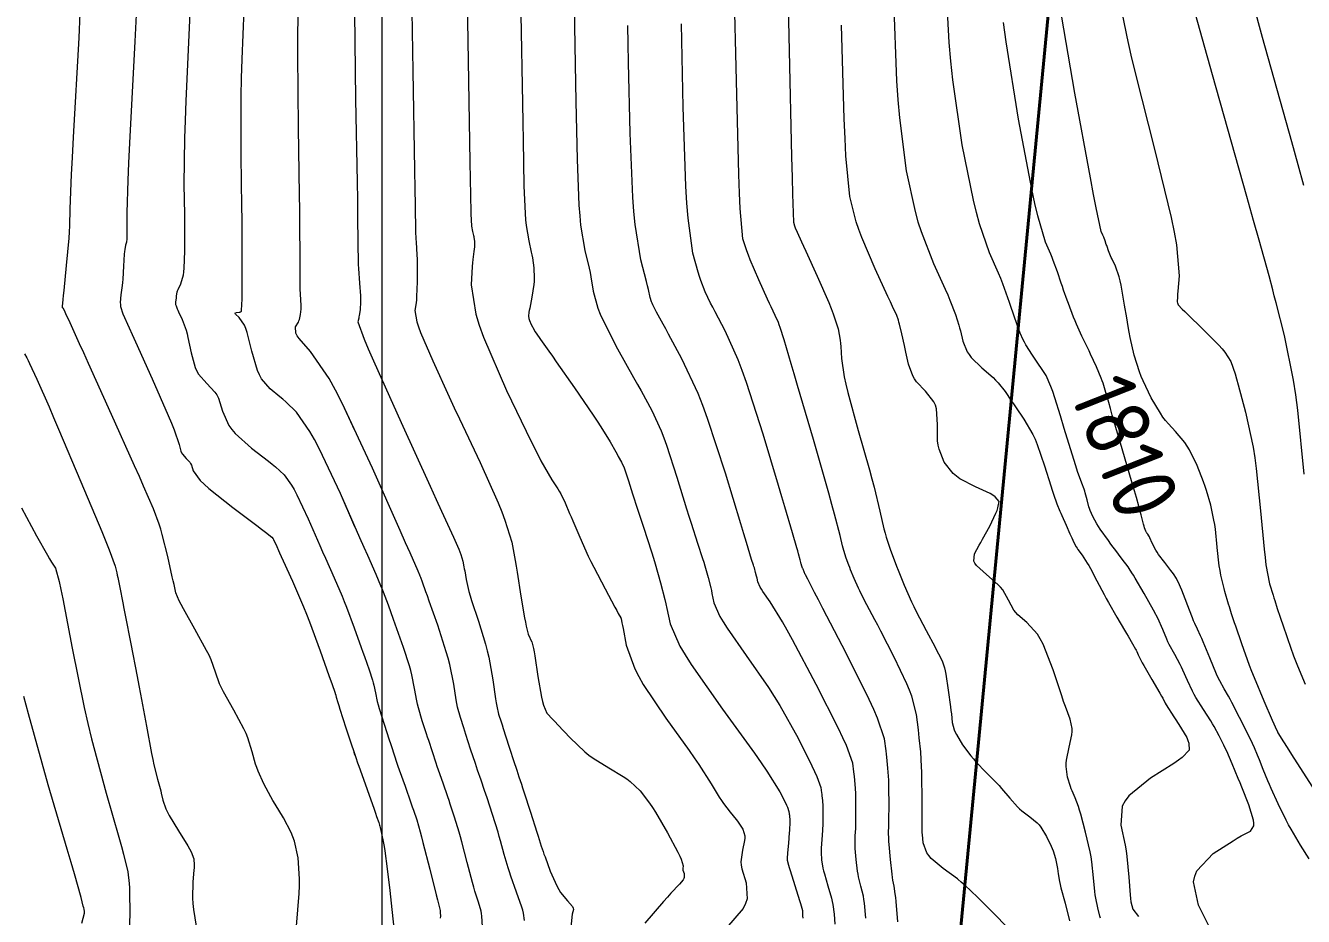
# Model space of a CAD drawing. Header units: millimetres. Extents: x 837475 to 838477, y 1189012 to 1191015.
# Drawn here: x 837855.7 to 837930.3, y 1189299.7 to 1189351.7 of the extents above; entities that cross this region are included whole.
import ezdxf

# ---------------------------------------------------------------- set-up
doc = ezdxf.new("R2010")
doc.units = ezdxf.units.MM
doc.header["$LTSCALE"] = 0.3
doc.layers.add('COORD', color=253, linetype='Continuous', lineweight=20)
doc.layers.add('CORREDORVIA', color=94, linetype='Continuous', lineweight=40)
doc.layers.add('COTAS 10', color=7, linetype='Continuous', lineweight=9, true_color=0x6e3e2d)
doc.layers.add('COTAS INT', color=7, linetype='Continuous', lineweight=5, true_color=0x9fa19f)
doc.styles.get("Standard").update_dxf_attribs({"font": 'isocp2.shx', "bigfont": '@extfont2.shx'})

msp = doc.modelspace()

# ---------------------------------------------------------------- linework, layer by layer
at = {"layer": 'COORD'}
msp.add_line((837876.514, 1189013.872), (837876.514, 1191013.872), dxfattribs=at)
at = {"layer": 'CORREDORVIA'}
msp.add_lwpolyline([(837918.48, 1189883.493), (837925.042, 1189453.383), (837902.497, 1189217.712), (837593.191, 1189234.399), (837666.017, 1189670.117), (837623.316, 1189818.024), (837548.503, 1190011.455), (837506.88, 1190461.595), (837936.282, 1190278.252), (837938.054, 1190355.403), (837933.054, 1190517.446), (837913.685, 1190646.739), (837916.913, 1190801.892), (837910.676, 1191000.965), (838213.029, 1190992.912), (838237.174, 1190821.339), (838237.001, 1190602.875), (838240.031, 1190437.198), (838238.102, 1190145.726), (838184.199, 1189898.277), (837758.842, 1190109.914), (837918.48, 1189883.493)], dxfattribs=at)
at = {"layer": 'COTAS 10'}
for points in [[(837881.409, 1189356.671), (837881.513, 1189350.835), (837881.615, 1189344.935), (837881.636, 1189343.753), (837881.653, 1189342.767), (837881.689, 1189340.835), (837881.712, 1189340.263), (837881.722, 1189340.134), (837881.733, 1189340.017), (837881.786, 1189339.7), (837881.84, 1189339.473), (837881.852, 1189339.412), (837881.863, 1189339.353), (837881.894, 1189339.146), (837881.901, 1189338.932), (837881.898, 1189338.868), (837881.892, 1189338.802), (837881.853, 1189338.543), (837881.796, 1189338.076), (837881.78, 1189337.879), (837881.764, 1189337.651), (837881.703, 1189336.583), (837881.983, 1189334.87), (837882.181, 1189334.237), (837882.432, 1189333.534), (837883.776, 1189330.42), (837885.206, 1189327.452), (837885.512, 1189326.84), (837885.778, 1189326.321), (837886.415, 1189325.204), (837886.765, 1189324.684), (837886.851, 1189324.54), (837886.932, 1189324.396), (837887.186, 1189323.877), (837887.453, 1189323.254), (837887.542, 1189323.044), (837887.638, 1189322.818), (837888.041, 1189321.868), (837888.54, 1189320.763), (837888.697, 1189320.439), (837888.861, 1189320.107), (837889.521, 1189318.844), (837890.095, 1189317.785), (837890.205, 1189317.582), (837890.293, 1189317.417), (837890.437, 1189317.15), (837890.443, 1189317.137), (837890.445, 1189317.133), (837890.446, 1189317.129), (837890.454, 1189317.115), (837890.506, 1189316.868), (837890.536, 1189316.718), (837890.572, 1189316.532), (837890.759, 1189315.564), (837891.252, 1189314.182), (837891.482, 1189313.734), (837891.752, 1189313.259), (837893.063, 1189311.309), (837894.426, 1189309.423), (837894.729, 1189308.988), (837895, 1189308.591), (837895.709, 1189307.474), (837896.184, 1189306.69), (837896.308, 1189306.503), (837896.428, 1189306.33), (837896.832, 1189305.812), (837897.176, 1189305.398), (837897.258, 1189305.29), (837897.334, 1189305.185), (837897.56, 1189304.828), (837897.671, 1189304.434), (837897.675, 1189304.305), (837897.667, 1189304.167), (837897.539, 1189303.598), (837897.449, 1189302.926), (837897.465, 1189302.724), (837897.498, 1189302.515), (837897.766, 1189301.699), (837897.823, 1189300.77), (837897.724, 1189300.489), (837897.574, 1189300.197), (837896.618, 1189299.06)], [(837912.894, 1189299.202), (837912.307, 1189299.801), (837912.133, 1189299.979), (837911.953, 1189300.16), (837911.266, 1189300.858), (837910.52, 1189301.559), (837910.304, 1189301.743), (837910.133, 1189301.883), (837910.084, 1189301.922), (837909.256, 1189302.535), (837908.558, 1189303.121), (837908.42, 1189303.283), (837908.305, 1189303.446), (837908.092, 1189304.034), (837908.046, 1189304.516), (837908.037, 1189304.612), (837908.031, 1189304.691), (837908.022, 1189304.839), (837908.026, 1189305.137), (837908.027, 1189305.31), (837908.027, 1189305.523), (837908.03, 1189306.621), (837908.018, 1189307.863), (837908.009, 1189308.168), (837907.999, 1189308.455), (837907.943, 1189309.347), (837907.862, 1189310.154), (837907.835, 1189310.387), (837907.807, 1189310.624), (837907.693, 1189311.514), (837907.418, 1189312.587), (837907.289, 1189312.938), (837907.137, 1189313.314), (837906.399, 1189314.87), (837905.614, 1189316.378), (837905.433, 1189316.724), (837905.267, 1189317.038), (837904.801, 1189317.912), (837904.466, 1189318.557), (837904.383, 1189318.726), (837904.304, 1189318.892), (837904.056, 1189319.457), (837903.85, 1189319.967), (837903.799, 1189320.098), (837903.75, 1189320.225), (837903.591, 1189320.643), (837903.45, 1189321.083), (837903.411, 1189321.222), (837903.372, 1189321.369), (837903.234, 1189321.965), (837902.912, 1189323.215), (837902.757, 1189323.775), (837902.574, 1189324.428), (837901.677, 1189327.559), (837900.758, 1189330.724), (837900.561, 1189331.399), (837900.389, 1189331.985), (837899.979, 1189333.375), (837899.748, 1189334.091), (837899.69, 1189334.253), (837899.634, 1189334.4), (837899.455, 1189334.801), (837899.209, 1189335.3), (837899.112, 1189335.51), (837899.001, 1189335.75), (837898.496, 1189336.874), (837897.995, 1189338.049), (837897.886, 1189338.322), (837897.791, 1189338.571), (837897.557, 1189339.283), (837897.41, 1189341.037), (837897.369, 1189341.945), (837897.329, 1189343.036), (837897.183, 1189348.498), (837897.061, 1189354.081)], [(837865.293, 1189352.448), (837865.05, 1189347.317), (837865.007, 1189346.172), (837864.974, 1189345.148), (837864.942, 1189342.448), (837864.97, 1189340.684), (837864.975, 1189340.249), (837864.978, 1189339.838), (837864.982, 1189338.548), (837864.942, 1189337.563), (837864.918, 1189337.343), (837864.889, 1189337.147), (837864.736, 1189336.632), (837864.583, 1189336.304), (837864.553, 1189336.226), (837864.529, 1189336.154), (837864.487, 1189335.941), (837864.478, 1189335.78), (837864.475, 1189335.741), (837864.471, 1189335.704), (837864.454, 1189335.591), (837864.445, 1189335.496), (837864.447, 1189335.471), (837864.45, 1189335.446), (837864.477, 1189335.36), (837864.554, 1189335.187), (837864.59, 1189335.107), (837864.632, 1189335.014), (837864.835, 1189334.565), (837865.062, 1189333.941), (837865.12, 1189333.738), (837865.175, 1189333.521), (837865.354, 1189332.631), (837865.594, 1189331.762), (837865.687, 1189331.56), (837865.792, 1189331.374), (837866.268, 1189330.841), (837866.746, 1189330.334), (837866.853, 1189330.165), (837866.948, 1189329.984), (837867.199, 1189329.224), (837867.565, 1189328.379), (837867.733, 1189328.144), (837867.93, 1189327.908), (837868.884, 1189327.055), (837869.871, 1189326.296), (837870.09, 1189326.121), (837870.285, 1189325.962), (837870.793, 1189325.51), (837871.22, 1189324.9), (837871.365, 1189324.64), (837871.522, 1189324.341), (837872.183, 1189322.93), (837872.866, 1189321.388), (837873.037, 1189321.005), (837873.199, 1189320.642), (837873.715, 1189319.491), (837874.176, 1189318.419), (837874.302, 1189318.106), (837874.428, 1189317.786), (837874.881, 1189316.568), (837875.289, 1189315.424), (837875.386, 1189315.149), (837875.477, 1189314.893), (837875.75, 1189314.121), (837875.946, 1189313.52), (837875.988, 1189313.372), (837876.024, 1189313.231), (837876.112, 1189312.788), (837876.223, 1189312.267), (837876.274, 1189312.077), (837876.334, 1189311.868), (837876.622, 1189310.946), (837876.922, 1189310.034), (837876.989, 1189309.831), (837877.048, 1189309.65), (837877.204, 1189309.172), (837877.369, 1189308.683), (837877.434, 1189308.495), (837877.508, 1189308.283), (837877.846, 1189307.328), (837878.19, 1189306.356), (837878.268, 1189306.134), (837878.337, 1189305.932), (837878.525, 1189305.374), (837878.726, 1189304.672), (837878.805, 1189304.38), (837878.893, 1189304.046), (837879.293, 1189302.484), (837879.667, 1189300.998), (837879.739, 1189300.711), (837879.797, 1189300.478), (837879.892, 1189300.085), (837879.897, 1189300.042), (837879.898, 1189300.03), (837879.9, 1189300.017), (837879.905, 1189299.968), (837879.906, 1189299.75), (837879.905, 1189299.631)], [(837930.611, 1189303.095), (837930.118, 1189303.892), (837929.561, 1189304.819), (837929.416, 1189305.08), (837929.275, 1189305.343), (837928.801, 1189306.307), (837928.395, 1189307.208), (837928.298, 1189307.431), (837928.207, 1189307.642), (837927.934, 1189308.312), (837927.716, 1189308.865), (837927.66, 1189309.004), (837927.606, 1189309.137), (837927.427, 1189309.564), (837927.193, 1189310.073), (837927.104, 1189310.257), (837927.005, 1189310.459), (837926.561, 1189311.346), (837926.11, 1189312.216), (837926.006, 1189312.408), (837925.912, 1189312.579), (837925.649, 1189313.02), (837925.398, 1189313.48), (837925.312, 1189313.664), (837925.218, 1189313.871), (837924.817, 1189314.823), (837924.434, 1189315.754), (837924.351, 1189315.949), (837924.278, 1189316.116), (837924.098, 1189316.49), (837923.937, 1189316.834), (837923.875, 1189316.982), (837923.806, 1189317.152), (837923.497, 1189317.957), (837923.474, 1189318.017), (837923.184, 1189318.766), (837923.114, 1189318.939), (837923.05, 1189319.091), (837922.877, 1189319.453), (837922.693, 1189319.728), (837922.622, 1189319.824), (837922.543, 1189319.929), (837922.186, 1189320.378), (837921.823, 1189320.858), (837921.74, 1189320.982), (837921.665, 1189321.103), (837921.457, 1189321.506), (837921.321, 1189321.82), (837921.291, 1189321.883), (837921.264, 1189321.937), (837921.195, 1189322.048), (837921.148, 1189322.101), (837921.136, 1189322.118), (837921.123, 1189322.136), (837921.079, 1189322.211), (837921.01, 1189322.408), (837920.983, 1189322.503), (837920.951, 1189322.616), (837920.805, 1189323.171), (837920.532, 1189324.171), (837920.421, 1189324.564), (837920.293, 1189325.007), (837919.701, 1189327.028), (837919.128, 1189328.982), (837919.013, 1189329.383), (837918.916, 1189329.723), (837918.72, 1189330.445), (837918.595, 1189330.853), (837918.542, 1189330.995), (837918.482, 1189331.149), (837918.196, 1189331.811), (837917.862, 1189332.538), (837917.77, 1189332.733), (837917.679, 1189332.926), (837917.354, 1189333.601), (837917.037, 1189334.293), (837916.951, 1189334.496), (837916.866, 1189334.704), (837916.565, 1189335.498), (837916.498, 1189335.689), (837916.287, 1189336.286), (837916.216, 1189336.491), (837916.147, 1189336.689), (837915.919, 1189337.357), (837915.683, 1189338.005), (837915.609, 1189338.19), (837915.531, 1189338.378), (837915.22, 1189339.081), (837914.776, 1189340.62), (837914.615, 1189341.335), (837914.437, 1189342.176), (837913.656, 1189346.26), (837912.929, 1189350.777), (837912.784, 1189351.891)], [(837874.881, 1189316.568), (837874.923, 1189316.449)], [(837858.984, 1189299.337), (837859.131, 1189299.93), (837859.139, 1189299.978), (837859.141, 1189299.989), (837859.142, 1189300), (837859.144, 1189300.028), (837859.111, 1189300.166), (837859.091, 1189300.245), (837859.066, 1189300.343), (837858.935, 1189300.843), (837858.543, 1189302.225), (837858.354, 1189302.879), (837858.129, 1189303.65), (837857.025, 1189307.411), (837855.861, 1189311.559), (837855.597, 1189312.573)]]:
    msp.add_lwpolyline(points, dxfattribs=at)
at = {"layer": 'COTAS INT'}
for points in [[(837862.337, 1189325.396), (837862.052, 1189326.034), (837860.707, 1189329.026), (837859.368, 1189331.993), (837859.088, 1189332.616), (837858.846, 1189333.152), (837858.299, 1189334.37), (837858.056, 1189334.899), (837858.007, 1189335.001), (837857.966, 1189335.083), (837857.882, 1189335.22), (837857.857, 1189335.242), (837857.853, 1189335.252), (837857.85, 1189335.265), (837857.85, 1189335.325), (837857.893, 1189335.735), (837857.916, 1189335.968), (837857.945, 1189336.252), (837858.093, 1189337.709), (837858.236, 1189339.308), (837858.262, 1189339.682), (837858.282, 1189340.026), (837858.307, 1189341.02), (837858.378, 1189343.036), (837858.427, 1189344.024), (837858.489, 1189345.199), (837858.819, 1189350.997), (837859.059, 1189356.777)], [(837930.306, 1189342.392), (837929.975, 1189343.59), (837929.6, 1189344.936), (837927.889, 1189351.015), (837926.203, 1189357.263)], [(837862.365, 1189356.638), (837862.071, 1189350.794), (837861.769, 1189344.874), (837861.713, 1189343.691), (837861.668, 1189342.706), (837861.603, 1189340.794), (837861.612, 1189340.222), (837861.613, 1189340.081), (837861.615, 1189339.947), (837861.616, 1189339.529), (837861.603, 1189339.21), (837861.595, 1189339.138), (837861.585, 1189339.075), (837861.536, 1189338.908), (837861.481, 1189338.648), (837861.468, 1189338.525), (837861.456, 1189338.381), (837861.42, 1189337.681), (837861.378, 1189336.912), (837861.362, 1189336.725), (837861.344, 1189336.55), (837861.262, 1189336.011), (837861.221, 1189335.558), (837861.228, 1189335.437), (837861.244, 1189335.318), (837861.37, 1189334.905), (837861.741, 1189334.079), (837861.912, 1189333.7), (837862.112, 1189333.257), (837863.079, 1189331.111), (837864.026, 1189328.958), (837864.213, 1189328.509), (837864.368, 1189328.125), (837864.654, 1189327.268), (837864.762, 1189326.876), (837864.804, 1189326.785), (837864.851, 1189326.702), (837865.066, 1189326.461), (837865.281, 1189326.233), (837865.329, 1189326.157), (837865.372, 1189326.075), (837865.485, 1189325.733), (837865.888, 1189325.174), (837866.114, 1189324.955), (837866.389, 1189324.709), (837867.796, 1189323.592), (837869.198, 1189322.537), (837869.47, 1189322.331), (837869.692, 1189322.162), (837870.076, 1189321.863), (837870.144, 1189321.766), (837870.168, 1189321.724), (837870.193, 1189321.676), (837870.298, 1189321.451), (837870.519, 1189320.958), (837870.616, 1189320.741), (837870.729, 1189320.49), (837871.27, 1189319.293), (837871.909, 1189317.804), (837872.085, 1189317.369), (837872.261, 1189316.924), (837872.89, 1189315.233), (837873.402, 1189313.794), (837873.589, 1189313.27), (837873.75, 1189312.816), (837873.791, 1189312.69), (837873.8, 1189312.659), (837873.807, 1189312.629), (837873.826, 1189312.537), (837873.92, 1189312.213), (837873.975, 1189312.037), (837874.043, 1189311.825), (837874.394, 1189310.749), (837874.746, 1189309.68), (837874.815, 1189309.472), (837874.871, 1189309.302), (837874.968, 1189309.006), (837875.078, 1189308.693), (837875.143, 1189308.511), (837875.222, 1189308.289), (837875.63, 1189307.145), (837876.04, 1189305.992), (837876.121, 1189305.764), (837876.188, 1189305.575), (837876.311, 1189305.223), (837876.356, 1189305.067), (837876.373, 1189305.003), (837876.393, 1189304.928), (837876.481, 1189304.582), (837876.593, 1189304.018), (837876.627, 1189303.806), (837876.662, 1189303.571), (837876.802, 1189302.52), (837876.952, 1189301.253), (837876.995, 1189300.881), (837877.038, 1189300.5), (837877.196, 1189299.049)], [(837900.139, 1189356.394), (837900.272, 1189350.241), (837900.411, 1189344.057), (837900.44, 1189342.861), (837900.466, 1189341.889), (837900.525, 1189340.241), (837900.577, 1189340.037), (837900.598, 1189339.975), (837900.621, 1189339.91), (837900.729, 1189339.657), (837900.986, 1189339.101), (837901.104, 1189338.845), (837901.242, 1189338.545), (837901.909, 1189337.094), (837902.581, 1189335.566), (837902.722, 1189335.218), (837902.843, 1189334.902), (837903.12, 1189334.031), (837903.243, 1189333.363), (837903.268, 1189333.175), (837903.288, 1189332.986), (837903.329, 1189332.294), (837903.486, 1189331.225), (837903.581, 1189330.798), (837903.697, 1189330.314), (837904.303, 1189328.097), (837904.951, 1189325.8), (837905.095, 1189325.266), (837905.224, 1189324.777), (837905.56, 1189323.378), (837905.798, 1189322.355), (837905.865, 1189322.102), (837905.931, 1189321.862), (837906.175, 1189321.106), (837906.447, 1189320.386), (837906.532, 1189320.169), (837906.62, 1189319.944), (837906.974, 1189319.067), (837907.401, 1189318.095), (837907.536, 1189317.81), (837907.679, 1189317.519), (837908.255, 1189316.41), (837908.781, 1189315.438), (837908.892, 1189315.233), (837908.987, 1189315.055), (837909.205, 1189314.645), (837909.331, 1189314.242), (837909.368, 1189314.07), (837909.406, 1189313.871), (837909.552, 1189312.93), (837909.681, 1189311.964), (837909.708, 1189311.748), (837909.732, 1189311.554), (837909.789, 1189311.042), (837909.901, 1189310.621), (837909.96, 1189310.485), (837910.032, 1189310.341), (837910.392, 1189309.75), (837910.87, 1189309.11), (837911.016, 1189308.934), (837911.168, 1189308.76), (837911.767, 1189308.139), (837912.365, 1189307.534), (837912.517, 1189307.37), (837912.663, 1189307.208), (837913.14, 1189306.636), (837913.585, 1189306.127), (837913.711, 1189306.005), (837913.839, 1189305.891), (837914.307, 1189305.545), (837914.749, 1189305.191), (837914.858, 1189305.071), (837914.963, 1189304.943), (837915.296, 1189304.401), (837915.557, 1189303.837), (837915.616, 1189303.694), (837915.668, 1189303.557), (837915.811, 1189303.111), (837915.898, 1189302.726), (837915.916, 1189302.628), (837915.931, 1189302.533), (837915.965, 1189302.221), (837916.038, 1189301.781), (837916.078, 1189301.606), (837916.127, 1189301.408), (837916.375, 1189300.5), (837916.632, 1189299.484)], [(837930.319, 1189325.538), (837929.958, 1189329.269), (837929.839, 1189330.175), (837929.711, 1189331.026), (837929.181, 1189333.639), (837928.687, 1189335.542), (837928.582, 1189335.945), (837928.491, 1189336.294), (837928.279, 1189337.109), (837927.698, 1189339.191), (837927.375, 1189340.34), (837926.981, 1189341.737), (837924.971, 1189348.85), (837922.956, 1189356.073)], [(837878.2, 1189354.918), (837878.299, 1189349.065), (837878.404, 1189343.302), (837878.424, 1189342.179), (837878.44, 1189341.261), (837878.465, 1189339.651), (837878.473, 1189339.334), (837878.479, 1189339.231), (837878.486, 1189339.121), (837878.521, 1189338.668), (837878.553, 1189338.075), (837878.558, 1189337.877), (837878.56, 1189337.664), (837878.552, 1189336.772), (837878.519, 1189335.912), (837878.506, 1189335.719), (837878.491, 1189335.547), (837878.421, 1189335.089), (837878.531, 1189334.44), (837878.629, 1189334.147), (837878.757, 1189333.804), (837879.46, 1189332.157), (837880.428, 1189330.049), (837880.722, 1189329.416), (837881.027, 1189328.761), (837882.222, 1189326.217), (837883.277, 1189323.872), (837883.494, 1189323.343), (837883.679, 1189322.865), (837884.073, 1189321.574), (837884.267, 1189320.511), (837884.325, 1189320.177), (837884.384, 1189319.827), (837884.613, 1189318.42), (837884.825, 1189317.157), (837884.874, 1189316.896), (837884.918, 1189316.675), (837885.039, 1189316.198), (837885.127, 1189315.995), (837885.149, 1189315.946), (837885.171, 1189315.899), (837885.242, 1189315.758), (837885.337, 1189315.375), (837885.373, 1189315.177), (837885.413, 1189314.938), (837885.593, 1189313.743), (837885.802, 1189312.527), (837885.86, 1189312.276), (837885.918, 1189312.061), (837886.13, 1189311.592), (837886.465, 1189311.234), (837886.601, 1189311.089), (837886.756, 1189310.924), (837887.474, 1189310.161), (837888.332, 1189309.348), (837888.576, 1189309.151), (837888.822, 1189308.967), (837889.737, 1189308.404), (837890.585, 1189307.905), (837890.789, 1189307.761), (837890.98, 1189307.615), (837891.562, 1189307.068), (837892.11, 1189306.349), (837892.28, 1189306.095), (837892.457, 1189305.817), (837893.166, 1189304.611), (837893.767, 1189303.487), (837893.878, 1189303.26), (837893.964, 1189303.069), (837894.074, 1189302.684), (837894.053, 1189302.525), (837894.057, 1189302.477), (837894.064, 1189302.427), (837894.128, 1189302.234), (837894.141, 1189302.014), (837894.118, 1189301.948), (837894.082, 1189301.879), (837893.856, 1189301.61), (837893.363, 1189301.089), (837893.16, 1189300.861), (837892.927, 1189300.597), (837891.845, 1189299.344)], [(837924.8, 1189299.108), (837924.155, 1189300.388), (837923.874, 1189301.744), (837923.937, 1189302.08), (837924.061, 1189302.399), (837925.017, 1189303.407), (837926.173, 1189304.152), (837926.424, 1189304.305), (837926.644, 1189304.435), (837927.188, 1189304.71), (837927.385, 1189305.021), (837927.386, 1189305.173), (837927.365, 1189305.354), (837927.096, 1189306.247), (837926.692, 1189307.271), (837926.585, 1189307.534), (837926.481, 1189307.789), (837926.125, 1189308.637), (837925.803, 1189309.37), (837925.72, 1189309.552), (837925.64, 1189309.724), (837925.373, 1189310.273), (837925.079, 1189310.808), (837924.982, 1189310.971), (837924.877, 1189311.142), (837924.442, 1189311.814), (837924.008, 1189312.509), (837923.904, 1189312.694), (837923.807, 1189312.876), (837923.515, 1189313.505), (837923.251, 1189314.108), (837923.171, 1189314.273), (837923.089, 1189314.437), (837922.768, 1189315.025), (837922.455, 1189315.602), (837922.377, 1189315.761), (837922.303, 1189315.918), (837922.069, 1189316.479), (837921.776, 1189317.14), (837921.69, 1189317.313), (837921.665, 1189317.361), (837921.541, 1189317.597), (837920.984, 1189318.586), (837920.461, 1189319.475), (837920.358, 1189319.649), (837920.273, 1189319.791), (837920.118, 1189320.042), (837920.053, 1189320.126), (837920.025, 1189320.162), (837919.993, 1189320.204), (837919.841, 1189320.405), (837919.588, 1189320.743), (837919.491, 1189320.872), (837919.383, 1189321.016), (837919.05, 1189321.464), (837918.899, 1189321.666), (837918.418, 1189322.336), (837918.313, 1189322.493), (837918.219, 1189322.639), (837917.982, 1189323.064), (837917.835, 1189323.425), (837917.799, 1189323.53), (837917.765, 1189323.637), (837917.657, 1189324.044), (837917.551, 1189324.449), (837917.517, 1189324.555), (837917.482, 1189324.658), (837917.342, 1189325.01), (837917.094, 1189325.703), (837916.991, 1189326.021), (837916.873, 1189326.395), (837916.327, 1189328.2), (837916.098, 1189328.941), (837915.773, 1189329.992), (837915.652, 1189330.357), (837915.544, 1189330.664), (837915.269, 1189331.3), (837915.033, 1189331.644), (837915.029, 1189331.652), (837914.949, 1189331.767), (837914.858, 1189331.902), (837914.462, 1189332.493), (837914.08, 1189333.098), (837913.996, 1189333.242), (837913.923, 1189333.376), (837913.74, 1189333.775), (837913.575, 1189334.251), (837913.512, 1189334.433), (837913.443, 1189334.636), (837913.133, 1189335.554), (837912.736, 1189336.643), (837912.612, 1189336.955), (837912.481, 1189337.271), (837911.957, 1189338.453), (837911.37, 1189340.157), (837911.2, 1189340.802), (837911.027, 1189341.523), (837910.373, 1189344.755), (837909.813, 1189348.555), (837909.698, 1189349.633), (837909.601, 1189350.723), (837909.398, 1189354.755)], [(837919.27, 1189354.515), (837919.974, 1189351.062), (837920.215, 1189350), (837920.477, 1189348.891), (837921.59, 1189344.504), (837922.57, 1189340.52), (837922.747, 1189339.666), (837922.884, 1189338.92), (837923.038, 1189337.124), (837922.951, 1189336.227), (837922.937, 1189336.047), (837922.926, 1189335.897), (837922.92, 1189335.605), (837922.94, 1189335.517), (837922.946, 1189335.497), (837922.952, 1189335.478), (837922.976, 1189335.422), (837923.212, 1189335.177), (837923.352, 1189335.039), (837923.525, 1189334.87), (837924.419, 1189334.006), (837925.343, 1189333.068), (837925.534, 1189332.853), (837925.697, 1189332.657), (837926.054, 1189332.112), (837926.291, 1189331.403), (837926.379, 1189331.105), (837926.476, 1189330.762), (837926.907, 1189329.153), (837927.341, 1189327.116), (837927.441, 1189326.503), (837927.531, 1189325.87), (837927.785, 1189323.404), (837927.984, 1189321.167), (837928.04, 1189320.677), (837928.098, 1189320.243), (837928.31, 1189319.144), (837928.509, 1189318.478), (837928.558, 1189318.317), (837928.605, 1189318.166), (837928.753, 1189317.706), (837928.924, 1189317.196), (837928.986, 1189317.015), (837929.053, 1189316.816), (837929.348, 1189315.95), (837929.712, 1189314.944), (837929.823, 1189314.657), (837929.939, 1189314.366), (837930.392, 1189313.283)], [(837878.526, 1189312.322), (837878.399, 1189313.04), (837878.241, 1189313.833), (837878.176, 1189314.085), (837878.101, 1189314.351), (837877.75, 1189315.427), (837877.365, 1189316.517), (837877.268, 1189316.791), (837877.175, 1189317.054), (837876.873, 1189317.903), (837876.596, 1189318.647), (837876.519, 1189318.843), (837876.442, 1189319.034), (837876.161, 1189319.689), (837875.668, 1189320.794), (837875.457, 1189321.269), (837875.214, 1189321.817), (837874.069, 1189324.409), (837872.851, 1189327.005), (837872.563, 1189327.557), (837872.296, 1189328.035), (837871.509, 1189329.158), (837870.879, 1189329.761), (837870.71, 1189329.912), (837870.545, 1189330.056), (837869.972, 1189330.518), (837869.472, 1189331.108), (837869.353, 1189331.333), (837869.242, 1189331.584), (837868.912, 1189332.714), (837868.63, 1189333.81), (837868.55, 1189334.04), (837868.468, 1189334.238), (837868.165, 1189334.686), (837867.952, 1189334.877), (837867.928, 1189334.913), (837867.919, 1189334.942), (837868.012, 1189334.984), (837868.173, 1189334.991), (837868.206, 1189334.998), (837868.235, 1189335.006), (837868.298, 1189335.055), (837868.326, 1189335.479), (837868.332, 1189335.723), (837868.337, 1189336.023), (837868.348, 1189337.568), (837868.342, 1189339.729), (837868.336, 1189340.418), (837868.328, 1189341.146), (837868.281, 1189344.103), (837868.281, 1189347.591), (837868.302, 1189348.654), (837868.331, 1189349.759), (837868.515, 1189354.103)], [(837887.696, 1189353.9), (837887.775, 1189349.461), (837887.796, 1189348.351), (837887.816, 1189347.292), (837887.886, 1189343.9), (837887.996, 1189341.229), (837888.042, 1189340.625), (837888.095, 1189340.08), (837888.339, 1189338.601), (837888.588, 1189337.57), (837888.643, 1189337.306), (837888.692, 1189337.053), (837888.819, 1189336.218), (837889.093, 1189335.234), (837889.235, 1189334.886), (837889.404, 1189334.506), (837890.253, 1189332.861), (837891.188, 1189331.177), (837891.411, 1189330.773), (837891.62, 1189330.396), (837892.244, 1189329.255), (837892.79, 1189328.073), (837892.948, 1189327.669), (837893.109, 1189327.231), (837893.716, 1189325.374), (837894.282, 1189323.519), (837894.418, 1189323.083), (837894.544, 1189322.68), (837894.922, 1189321.507), (837895.209, 1189320.619), (837895.277, 1189320.397), (837895.342, 1189320.185), (837895.535, 1189319.505), (837895.687, 1189318.906), (837895.725, 1189318.745), (837895.761, 1189318.587), (837895.877, 1189318.031), (837896.229, 1189317.231), (837896.415, 1189316.918), (837896.638, 1189316.565), (837897.762, 1189314.963), (837899.06, 1189313.091), (837899.394, 1189312.569), (837899.716, 1189312.045), (837900.786, 1189310.136), (837901.596, 1189308.527), (837901.754, 1189308.192), (837901.884, 1189307.905), (837902.115, 1189307.265), (837902.156, 1189306.947), (837902.166, 1189306.862), (837902.175, 1189306.779), (837902.204, 1189306.49), (837902.224, 1189306.171), (837902.228, 1189306.068), (837902.231, 1189305.96), (837902.236, 1189305.515), (837902.225, 1189305.022), (837902.219, 1189304.883), (837902.212, 1189304.742), (837902.172, 1189304.223), (837902.141, 1189303.72), (837902.138, 1189303.589), (837902.138, 1189303.461), (837902.161, 1189303.031), (837902.241, 1189302.553), (837902.278, 1189302.395), (837902.321, 1189302.225), (837902.527, 1189301.521), (837902.733, 1189300.794), (837902.776, 1189300.61), (837902.812, 1189300.434), (837902.89, 1189299.859), (837902.929, 1189299.275)], [(837906.356, 1189353.251), (837906.538, 1189348.501), (837906.612, 1189347.376), (837906.697, 1189346.333), (837907.091, 1189343.251), (837907.617, 1189340.87), (837907.786, 1189340.269), (837907.965, 1189339.693), (837908.694, 1189337.825), (837909.374, 1189336.335), (837909.521, 1189335.997), (837909.651, 1189335.692), (837909.974, 1189334.86), (837910.167, 1189334.243), (837910.215, 1189334.073), (837910.261, 1189333.904), (837910.406, 1189333.294), (837910.654, 1189332.689), (837910.764, 1189332.521), (837910.893, 1189332.354), (837911.509, 1189331.752), (837912.164, 1189331.173), (837912.318, 1189331.02), (837912.459, 1189330.87), (837912.867, 1189330.357), (837913.236, 1189329.81), (837913.353, 1189329.64), (837913.476, 1189329.461), (837913.973, 1189328.748), (837914.485, 1189327.865), (837914.617, 1189327.579), (837914.746, 1189327.275), (837915.176, 1189326.03), (837915.532, 1189324.86), (837915.613, 1189324.604), (837915.687, 1189324.378), (837915.889, 1189323.808), (837916.065, 1189323.388), (837916.121, 1189323.257), (837916.181, 1189323.12), (837916.425, 1189322.572), (837916.658, 1189322.057), (837916.711, 1189321.941), (837916.758, 1189321.836), (837916.888, 1189321.551), (837917.02, 1189321.31), (837917.069, 1189321.232), (837917.123, 1189321.15), (837917.364, 1189320.811), (837917.664, 1189320.358), (837917.755, 1189320.204), (837917.851, 1189320.036), (837918.226, 1189319.326), (837918.648, 1189318.517), (837918.773, 1189318.287), (837918.901, 1189318.056), (837919.392, 1189317.199), (837919.846, 1189316.43), (837919.949, 1189316.253), (837920.044, 1189316.093), (837920.307, 1189315.644), (837920.481, 1189315.336), (837920.52, 1189315.263), (837920.554, 1189315.196), (837920.641, 1189315.001), (837920.8, 1189314.683), (837920.878, 1189314.539), (837920.972, 1189314.371), (837921.438, 1189313.56), (837921.9, 1189312.759), (837921.992, 1189312.597), (837922.069, 1189312.462), (837922.213, 1189312.187), (837922.363, 1189311.93), (837922.442, 1189311.806), (837922.538, 1189311.658), (837923.019, 1189310.931), (837923.47, 1189310.169), (837923.545, 1189309.999), (837923.6, 1189309.846), (837923.621, 1189309.444), (837923.204, 1189309.017), (837922.982, 1189308.85), (837922.714, 1189308.661), (837921.361, 1189307.8), (837920.089, 1189306.77), (837919.872, 1189306.474), (837919.712, 1189306.175), (837919.625, 1189305.054), (837919.874, 1189303.89), (837919.928, 1189303.563), (837919.975, 1189303.234), (837920.089, 1189302.026), (837920.167, 1189300.997), (837920.191, 1189300.781), (837920.216, 1189300.594), (837920.318, 1189300.165), (837920.65, 1189299.733)], [(837930.965, 1189307.054), (837929.611, 1189309.179), (837929.351, 1189309.587), (837929.142, 1189309.916), (837928.806, 1189310.449), (837928.797, 1189310.47), (837928.794, 1189310.475), (837928.792, 1189310.479), (837928.783, 1189310.494), (837928.656, 1189310.778), (837928.58, 1189310.952), (837928.486, 1189311.167), (837927.995, 1189312.29), (837927.425, 1189313.652), (837927.279, 1189314.019), (837927.14, 1189314.38), (837926.682, 1189315.645), (837926.335, 1189316.663), (837926.265, 1189316.869), (837926.206, 1189317.041), (837926.089, 1189317.387), (837926.002, 1189317.668), (837925.963, 1189317.799), (837925.917, 1189317.953), (837925.695, 1189318.7), (837925.652, 1189318.877), (837925.466, 1189319.64), (837925.415, 1189319.915), (837925.37, 1189320.197), (837925.251, 1189321.27), (837925.251, 1189321.28), (837925.142, 1189322.327), (837925.103, 1189322.599), (837925.06, 1189322.861), (837924.874, 1189323.734), (837924.623, 1189324.584), (837924.539, 1189324.831), (837924.45, 1189325.085), (837924.074, 1189326.046), (837923.627, 1189326.956), (837923.492, 1189327.177), (837923.352, 1189327.385), (837922.807, 1189328.027), (837922.41, 1189328.477), (837922.24, 1189328.667), (837922.086, 1189328.874), (837921.934, 1189329.094), (837921.398, 1189329.997), (837920.926, 1189330.979), (837920.815, 1189331.25), (837920.713, 1189331.519), (837920.413, 1189332.485), (837920.177, 1189333.518), (837920.115, 1189333.83), (837920.053, 1189334.152), (837919.968, 1189334.662), (837919.842, 1189335.409), (837919.637, 1189336.564), (837919.579, 1189336.822), (837919.521, 1189337.054), (837919.306, 1189337.67), (837919.114, 1189338.078), (837919.069, 1189338.178), (837919.028, 1189338.273), (837918.91, 1189338.571), (837918.822, 1189338.821), (837918.799, 1189338.886), (837918.777, 1189338.949), (837918.705, 1189339.161), (837918.63, 1189339.367), (837918.582, 1189339.485), (837918.483, 1189339.708), (837918.181, 1189341.083), (837918.029, 1189341.868), (837917.846, 1189342.83), (837916.939, 1189347.765), (837916.044, 1189352.999)], [(837874.923, 1189328.096), (837874.196, 1189329.655), (837873.786, 1189330.448), (837873.409, 1189331.133), (837872.326, 1189332.705), (837871.666, 1189333.452), (837871.556, 1189333.617), (837871.478, 1189333.763), (837871.46, 1189334.14), (837871.619, 1189334.405), (837871.653, 1189334.482), (837871.682, 1189334.559), (837871.752, 1189334.85), (837871.778, 1189335.167), (837871.78, 1189335.261), (837871.779, 1189335.358), (837871.759, 1189335.732), (837871.731, 1189336.336), (837871.726, 1189336.578), (837871.723, 1189336.853), (837871.72, 1189338.116), (837871.708, 1189340.185), (837871.699, 1189340.968), (837871.687, 1189341.842), (837871.62, 1189345.757), (837871.587, 1189350.033), (837871.596, 1189351.135), (837871.612, 1189352.202)], [(837874.894, 1189352.476), (837874.96, 1189347.411), (837875.045, 1189342.572), (837875.062, 1189341.574), (837875.074, 1189340.723), (837875.093, 1189338.884), (837875.105, 1189338.016), (837875.114, 1189337.778), (837875.125, 1189337.541), (837875.186, 1189336.694), (837875.237, 1189335.944), (837875.242, 1189335.769), (837875.244, 1189335.607), (837875.217, 1189335.14), (837875.167, 1189334.802), (837875.154, 1189334.722), (837875.141, 1189334.649), (837875.096, 1189334.433), (837875.455, 1189333.425), (837875.697, 1189332.851), (837876, 1189332.15), (837877.611, 1189328.554), (837879.304, 1189324.835), (837879.66, 1189324.056), (837879.967, 1189323.386), (837880.668, 1189321.87), (837880.985, 1189321.164), (837881.051, 1189321.005), (837881.106, 1189320.862), (837881.225, 1189320.473), (837881.286, 1189320.135), (837881.305, 1189320.022), (837881.326, 1189319.902), (837881.407, 1189319.401), (837881.571, 1189318.69), (837881.644, 1189318.438), (837881.728, 1189318.162), (837882.13, 1189316.963), (837882.551, 1189315.613), (837882.646, 1189315.242), (837882.733, 1189314.872), (837882.972, 1189313.543), (837883.133, 1189312.431), (837883.17, 1189312.197), (837883.205, 1189311.996), (837883.307, 1189311.536), (837883.449, 1189311.098), (837883.51, 1189310.909), (837883.581, 1189310.692), (837883.911, 1189309.667), (837884.239, 1189308.654), (837884.308, 1189308.445), (837884.366, 1189308.266), (837884.497, 1189307.877), (837884.64, 1189307.449), (837884.707, 1189307.245), (837884.786, 1189307.004), (837885.167, 1189305.828), (837885.543, 1189304.659), (837885.618, 1189304.423), (837885.68, 1189304.226), (837885.8, 1189303.83), (837885.902, 1189303.518), (837885.954, 1189303.374), (837886.016, 1189303.204), (837886.323, 1189302.379), (837886.705, 1189301.511), (837886.813, 1189301.314), (837886.923, 1189301.135), (837887.332, 1189300.647), (837887.628, 1189300.306), (837887.667, 1189300.22), (837887.687, 1189300.138), (837887.603, 1189299.873), (837887.497, 1189298.906)], [(837884.605, 1189352.368), (837884.695, 1189347.198), (837884.716, 1189346.052), (837884.735, 1189345.029), (837884.788, 1189342.368), (837884.854, 1189340.746), (837884.882, 1189340.38), (837884.914, 1189340.049), (837885.062, 1189339.151), (837885.215, 1189338.505), (837885.25, 1189338.334), (837885.282, 1189338.165), (837885.368, 1189337.58), (837885.39, 1189336.974), (837885.381, 1189336.791), (837885.365, 1189336.603), (837885.252, 1189335.87), (837885.125, 1189335.228), (837885.1, 1189335.097), (837885.08, 1189334.986), (837885.046, 1189334.755), (837885.068, 1189334.621), (837885.083, 1189334.572), (837885.103, 1189334.516), (837885.208, 1189334.273), (837885.373, 1189333.968), (837885.43, 1189333.875), (837885.492, 1189333.778), (837885.758, 1189333.396), (837886.244, 1189332.716), (837886.445, 1189332.431), (837886.674, 1189332.104), (837887.744, 1189330.573), (837888.828, 1189328.993), (837889.066, 1189328.634), (837889.278, 1189328.31), (837889.822, 1189327.423), (837890.147, 1189326.837), (837890.222, 1189326.702), (837890.29, 1189326.579), (837890.48, 1189326.233), (837890.631, 1189325.905), (837890.675, 1189325.792), (837890.72, 1189325.671), (837890.889, 1189325.155), (837891.129, 1189324.388), (837891.22, 1189324.108), (837891.32, 1189323.8), (837891.767, 1189322.442), (837892.233, 1189321.003), (837892.344, 1189320.643), (837892.448, 1189320.3), (837892.762, 1189319.198), (837893.008, 1189318.227), (837893.07, 1189317.966), (837893.128, 1189317.709), (837893.316, 1189316.807), (837893.887, 1189315.51), (837894.188, 1189315.003), (837894.55, 1189314.432), (837896.372, 1189311.835), (837898.239, 1189309.259), (837898.63, 1189308.701), (837898.966, 1189308.211), (837899.722, 1189307.001), (837900.047, 1189306.355), (837900.111, 1189306.221), (837900.163, 1189306.106), (837900.256, 1189305.849), (837900.272, 1189305.721), (837900.276, 1189305.687), (837900.28, 1189305.654), (837900.292, 1189305.538), (837900.3, 1189305.41), (837900.301, 1189305.369), (837900.302, 1189305.325), (837900.304, 1189305.147), (837900.291, 1189304.856), (837900.283, 1189304.741), (837900.274, 1189304.611), (837900.222, 1189304.018), (837900.173, 1189303.445), (837900.164, 1189303.327), (837900.157, 1189303.227), (837900.153, 1189303.015), (837900.226, 1189302.73), (837900.269, 1189302.584), (837900.323, 1189302.409), (837900.596, 1189301.537), (837900.869, 1189300.668), (837900.922, 1189300.495), (837900.964, 1189300.352), (837901.035, 1189300.081), (837901.047, 1189299.869), (837901.053, 1189299.764), (837901.06, 1189299.637)], [(837904.746, 1189299.637), (837904.66, 1189300.516), (837904.63, 1189300.726), (837904.598, 1189300.921), (837904.458, 1189301.506), (837904.319, 1189302.041), (837904.286, 1189302.205), (837904.256, 1189302.375), (837904.169, 1189303.048), (837904.119, 1189303.695), (837904.112, 1189303.85), (837904.109, 1189303.995), (837904.122, 1189304.428), (837904.15, 1189304.874), (837904.155, 1189305.025), (837904.159, 1189305.189), (837904.167, 1189305.884), (837904.16, 1189306.594), (837904.155, 1189306.768), (837904.149, 1189306.932), (837904.117, 1189307.443), (837904.071, 1189307.904), (837904.056, 1189308.037), (837904.04, 1189308.173), (837903.974, 1189308.682), (837903.605, 1189309.704), (837903.397, 1189310.164), (837903.144, 1189310.699), (837901.849, 1189313.271), (837900.467, 1189315.878), (837900.158, 1189316.437), (837899.882, 1189316.924), (837899.152, 1189318.092), (837898.726, 1189318.699), (837898.642, 1189318.832), (837898.571, 1189318.951), (837898.438, 1189319.254), (837898.394, 1189319.464), (837898.366, 1189319.586), (837898.308, 1189319.813), (837898.235, 1189320.07), (837898.211, 1189320.15), (837898.185, 1189320.234), (837898.076, 1189320.571), (837897.768, 1189321.561), (837897.616, 1189322.057), (837897.436, 1189322.65), (837896.543, 1189325.594), (837895.498, 1189328.792), (837895.22, 1189329.545), (837894.948, 1189330.241), (837894.009, 1189332.277), (837893.231, 1189333.707), (837893.06, 1189334.02), (837892.908, 1189334.297), (837892.519, 1189335.002), (837892.304, 1189335.419), (837892.261, 1189335.516), (837892.225, 1189335.604), (837892.156, 1189335.854), (837892.059, 1189336.31), (837892.006, 1189336.528), (837891.942, 1189336.787), (837891.616, 1189338.052), (837891.275, 1189340.112), (837891.202, 1189340.871), (837891.138, 1189341.712), (837890.985, 1189345.433), (837890.898, 1189349.555), (837890.876, 1189350.649), (837890.855, 1189351.723)], [(837906.601, 1189299.415), (837906.508, 1189300.598), (837906.484, 1189300.841), (837906.462, 1189301.048), (837906.39, 1189301.491), (837906.317, 1189301.857), (837906.295, 1189302.015), (837906.271, 1189302.198), (837906.177, 1189303.064), (837906.1, 1189303.929), (837906.087, 1189304.112), (837906.077, 1189304.27), (837906.072, 1189304.634), (837906.088, 1189305.005), (837906.091, 1189305.168), (837906.093, 1189305.356), (837906.098, 1189306.252), (837906.089, 1189307.229), (837906.082, 1189307.468), (837906.074, 1189307.693), (837906.03, 1189308.395), (837905.966, 1189309.029), (837905.945, 1189309.212), (837905.924, 1189309.398), (837905.833, 1189310.098), (837905.43, 1189311.303), (837905.21, 1189311.807), (837904.944, 1189312.386), (837903.592, 1189315.096), (837902.24, 1189317.701), (837901.973, 1189318.215), (837901.753, 1189318.638), (837901.347, 1189319.414), (837901.253, 1189319.595), (837901.23, 1189319.643), (837901.208, 1189319.689), (837901.138, 1189319.848), (837901.08, 1189319.991), (837901.066, 1189320.028), (837901.052, 1189320.063), (837901.008, 1189320.181), (837900.968, 1189320.304), (837900.957, 1189320.343), (837900.946, 1189320.384), (837900.907, 1189320.551), (837900.817, 1189320.902), (837900.774, 1189321.059), (837900.722, 1189321.242), (837900.47, 1189322.121), (837900.022, 1189323.641), (837899.846, 1189324.228), (837899.648, 1189324.888), (837898.748, 1189327.873), (837897.773, 1189330.9), (837897.528, 1189331.587), (837897.293, 1189332.207), (837896.536, 1189333.9), (837895.938, 1189335.018), (837895.803, 1189335.277), (837895.683, 1189335.514), (837895.36, 1189336.185), (837895.109, 1189336.849), (837895.033, 1189337.082), (837894.955, 1189337.336), (837894.649, 1189338.429), (837894.366, 1189340.486), (837894.301, 1189341.349), (837894.243, 1189342.338), (837894.084, 1189346.966), (837893.98, 1189351.818)], [(837918.43, 1189299.629), (837918.405, 1189299.755), (837918.283, 1189300.237), (837918.157, 1189300.81), (837918.129, 1189300.994), (837918.103, 1189301.188), (837918.035, 1189301.983), (837917.934, 1189302.919), (837917.888, 1189303.203), (837917.833, 1189303.498), (837917.572, 1189304.653), (837917.287, 1189305.706), (837917.218, 1189305.937), (837917.152, 1189306.142), (837916.952, 1189306.663), (837916.78, 1189307.058), (837916.733, 1189307.184), (837916.685, 1189307.317), (837916.515, 1189307.856), (837916.427, 1189308.482), (837916.431, 1189308.669), (837916.448, 1189308.862), (837916.61, 1189309.61), (837916.766, 1189310.34), (837916.779, 1189310.522), (837916.778, 1189310.694), (837916.664, 1189311.245), (837916.388, 1189311.986), (837916.286, 1189312.279), (837916.173, 1189312.61), (837915.668, 1189314.122), (837915.083, 1189315.616), (837914.919, 1189315.936), (837914.754, 1189316.215), (837914.148, 1189316.884), (837913.611, 1189317.329), (837913.488, 1189317.466), (837913.377, 1189317.61), (837913.071, 1189318.182), (837912.731, 1189318.785), (837912.599, 1189318.948), (837912.451, 1189319.109), (837911.776, 1189319.679), (837911.194, 1189320.207), (837911.104, 1189320.342), (837911.044, 1189320.472), (837911.084, 1189320.902), (837911.366, 1189321.392), (837911.459, 1189321.56), (837911.559, 1189321.742), (837911.974, 1189322.516), (837912.336, 1189323.262), (837912.403, 1189323.426), (837912.455, 1189323.571), (837912.521, 1189323.943), (837912.294, 1189324.228), (837912.161, 1189324.318), (837911.997, 1189324.413), (837911.151, 1189324.801), (837910.234, 1189325.276), (837910.025, 1189325.428), (837909.836, 1189325.588), (837909.315, 1189326.238), (837909.016, 1189327.004), (837908.966, 1189327.237), (837908.931, 1189327.48), (837908.923, 1189328.433), (837908.87, 1189329.348), (837908.806, 1189329.567), (837908.72, 1189329.771), (837908.232, 1189330.382), (837907.697, 1189330.935), (837907.581, 1189331.102), (837907.48, 1189331.276), (837907.235, 1189331.952), (837907.082, 1189332.659), (837907.04, 1189332.852), (837906.998, 1189333.043), (837906.846, 1189333.721), (837906.707, 1189334.293), (837906.674, 1189334.418), (837906.643, 1189334.528), (837906.547, 1189334.803), (837906.303, 1189335.329), (837906.178, 1189335.596), (837906.029, 1189335.917), (837905.283, 1189337.516), (837904.505, 1189339.348), (837904.335, 1189339.815), (837904.185, 1189340.265), (837903.808, 1189341.746), (837903.581, 1189344.111), (837903.526, 1189345.119), (837903.474, 1189346.279), (837903.314, 1189351.746)], [(837855.632, 1189332.556), (837855.768, 1189332.326), (837855.839, 1189332.183), (837855.924, 1189332.006), (837856.352, 1189331.079), (837857.064, 1189329.462), (837857.329, 1189328.849), (837857.623, 1189328.165), (837858.928, 1189325.099), (837860.146, 1189322.195), (837860.384, 1189321.612), (837860.58, 1189321.126), (837860.933, 1189320.171), (837861.019, 1189319.78), (837861.046, 1189319.65), (837861.075, 1189319.511), (837861.194, 1189318.927), (837861.371, 1189318.031), (837861.437, 1189317.694), (837861.511, 1189317.319), (837861.837, 1189315.645), (837862.205, 1189313.738), (837862.304, 1189313.216), (837862.402, 1189312.696), (837862.746, 1189310.84), (837863.051, 1189309.247), (837863.124, 1189308.893), (837863.192, 1189308.576), (837863.397, 1189307.747), (837863.547, 1189307.203), (837863.582, 1189307.067), (837863.613, 1189306.936), (837863.699, 1189306.516), (837863.881, 1189306.01), (837863.972, 1189305.826), (837864.081, 1189305.623), (837864.623, 1189304.73), (837865.161, 1189303.86), (837865.267, 1189303.67), (837865.355, 1189303.503), (837865.517, 1189303.087), (837865.532, 1189302.717), (837865.528, 1189302.58), (837865.519, 1189302.427), (837865.456, 1189301.748), (837865.442, 1189300.803), (837865.465, 1189300.484), (837865.5, 1189300.138), (837865.722, 1189298.681)], [(837884.827, 1189299.501), (837884.757, 1189299.928), (837884.712, 1189300.095), (837884.655, 1189300.284), (837884.354, 1189301.142), (837884.016, 1189302.087), (837883.936, 1189302.33), (837883.861, 1189302.566), (837883.638, 1189303.352), (837883.421, 1189304.155), (837883.349, 1189304.402), (837883.272, 1189304.659), (837882.953, 1189305.676), (837882.636, 1189306.647), (837882.561, 1189306.875), (837882.49, 1189307.085), (837882.28, 1189307.694), (837882.08, 1189308.272), (837882.016, 1189308.462), (837881.949, 1189308.664), (837881.675, 1189309.502), (837881.403, 1189310.345), (837881.336, 1189310.55), (837881.274, 1189310.743), (837881.079, 1189311.339), (837880.915, 1189311.953), (837880.872, 1189312.157), (837880.829, 1189312.376), (837880.685, 1189313.292), (837880.458, 1189314.435), (837880.363, 1189314.798), (837880.255, 1189315.181), (837879.751, 1189316.732), (837879.253, 1189318.14), (837879.15, 1189318.433), (837879.061, 1189318.684), (837878.865, 1189319.239), (837878.764, 1189319.509), (837878.736, 1189319.58), (837878.708, 1189319.649), (837878.606, 1189319.887), (837878.137, 1189320.946), (837877.877, 1189321.533), (837877.562, 1189322.247), (837875.954, 1189325.888), (837874.196, 1189329.655)], [(837871.504, 1189299.159), (837871.669, 1189301.065), (837871.687, 1189301.516), (837871.693, 1189301.933), (837871.617, 1189303.162), (837871.391, 1189304.132), (837871.303, 1189304.387), (837871.204, 1189304.635), (837870.753, 1189305.482), (837870.258, 1189306.279), (837870.131, 1189306.496), (837870.007, 1189306.711), (837869.598, 1189307.475), (837869.263, 1189308.219), (837869.187, 1189308.422), (837869.118, 1189308.624), (837868.93, 1189309.343), (837868.679, 1189310.147), (837868.57, 1189310.403), (837868.443, 1189310.673), (837867.845, 1189311.768), (837867.251, 1189312.832), (837867.127, 1189313.082), (837867.021, 1189313.314), (837866.784, 1189313.991), (837866.525, 1189314.712), (837866.404, 1189314.971), (837866.263, 1189315.257), (837865.578, 1189316.503), (837864.907, 1189317.689), (837864.775, 1189317.936), (837864.666, 1189318.149), (837864.465, 1189318.624), (837864.363, 1189319.097), (837864.316, 1189319.308), (837864.26, 1189319.554), (837863.994, 1189320.73), (837863.672, 1189322.012), (837863.582, 1189322.324), (837863.492, 1189322.617), (837863.163, 1189323.52), (837862.585, 1189324.84), (837862.337, 1189325.396)], [(837874.923, 1189322.475), (837874.069, 1189324.409)], [(837855.461, 1189323.581), (837856.327, 1189321.951), (837856.968, 1189320.824), (837857.1, 1189320.6), (837857.212, 1189320.414), (837857.449, 1189320.058), (837857.662, 1189319.275), (837857.759, 1189318.82), (837857.872, 1189318.261), (837858.418, 1189315.381), (837859.119, 1189311.922), (837859.33, 1189310.998), (837859.549, 1189310.089), (837860.403, 1189306.927), (837861.147, 1189304.358), (837861.296, 1189303.822), (837861.422, 1189303.363), (837861.671, 1189302.337), (837861.744, 1189301.648), (837861.757, 1189301.4), (837861.768, 1189301.127), (837861.783, 1189299.937), (837861.742, 1189298.677)], [(837882.36, 1189299.152), (837882.332, 1189299.741), (837882.311, 1189299.896), (837882.284, 1189300.047), (837882.138, 1189300.561), (837881.925, 1189301.213), (837881.855, 1189301.451), (837881.781, 1189301.714), (837881.477, 1189302.873), (837881.161, 1189304.084), (837881.08, 1189304.38), (837881.001, 1189304.659), (837880.739, 1189305.525), (837880.487, 1189306.29), (837880.414, 1189306.504), (837880.34, 1189306.72), (837880.063, 1189307.511), (837879.794, 1189308.278), (837879.725, 1189308.478), (837879.659, 1189308.674), (837879.44, 1189309.337), (837879.226, 1189309.997), (837879.163, 1189310.191), (837879.098, 1189310.389), (837878.851, 1189311.142), (837878.624, 1189311.91), (837878.573, 1189312.117), (837878.526, 1189312.322)], [(837874.923, 1189309.142), (837874.871, 1189309.302)]]:
    msp.add_lwpolyline(points, dxfattribs=at)

# ---------------------------------------------------------------- texts
at = {"layer": 'COTAS 10', "insert": (837916.576, 1189330.316), "char_height": 3.8, "attachment_point": 7, "rotation": 291.54877}
msp.add_mtext('1810', dxfattribs=at)

doc.saveas('drawing.dxf')
